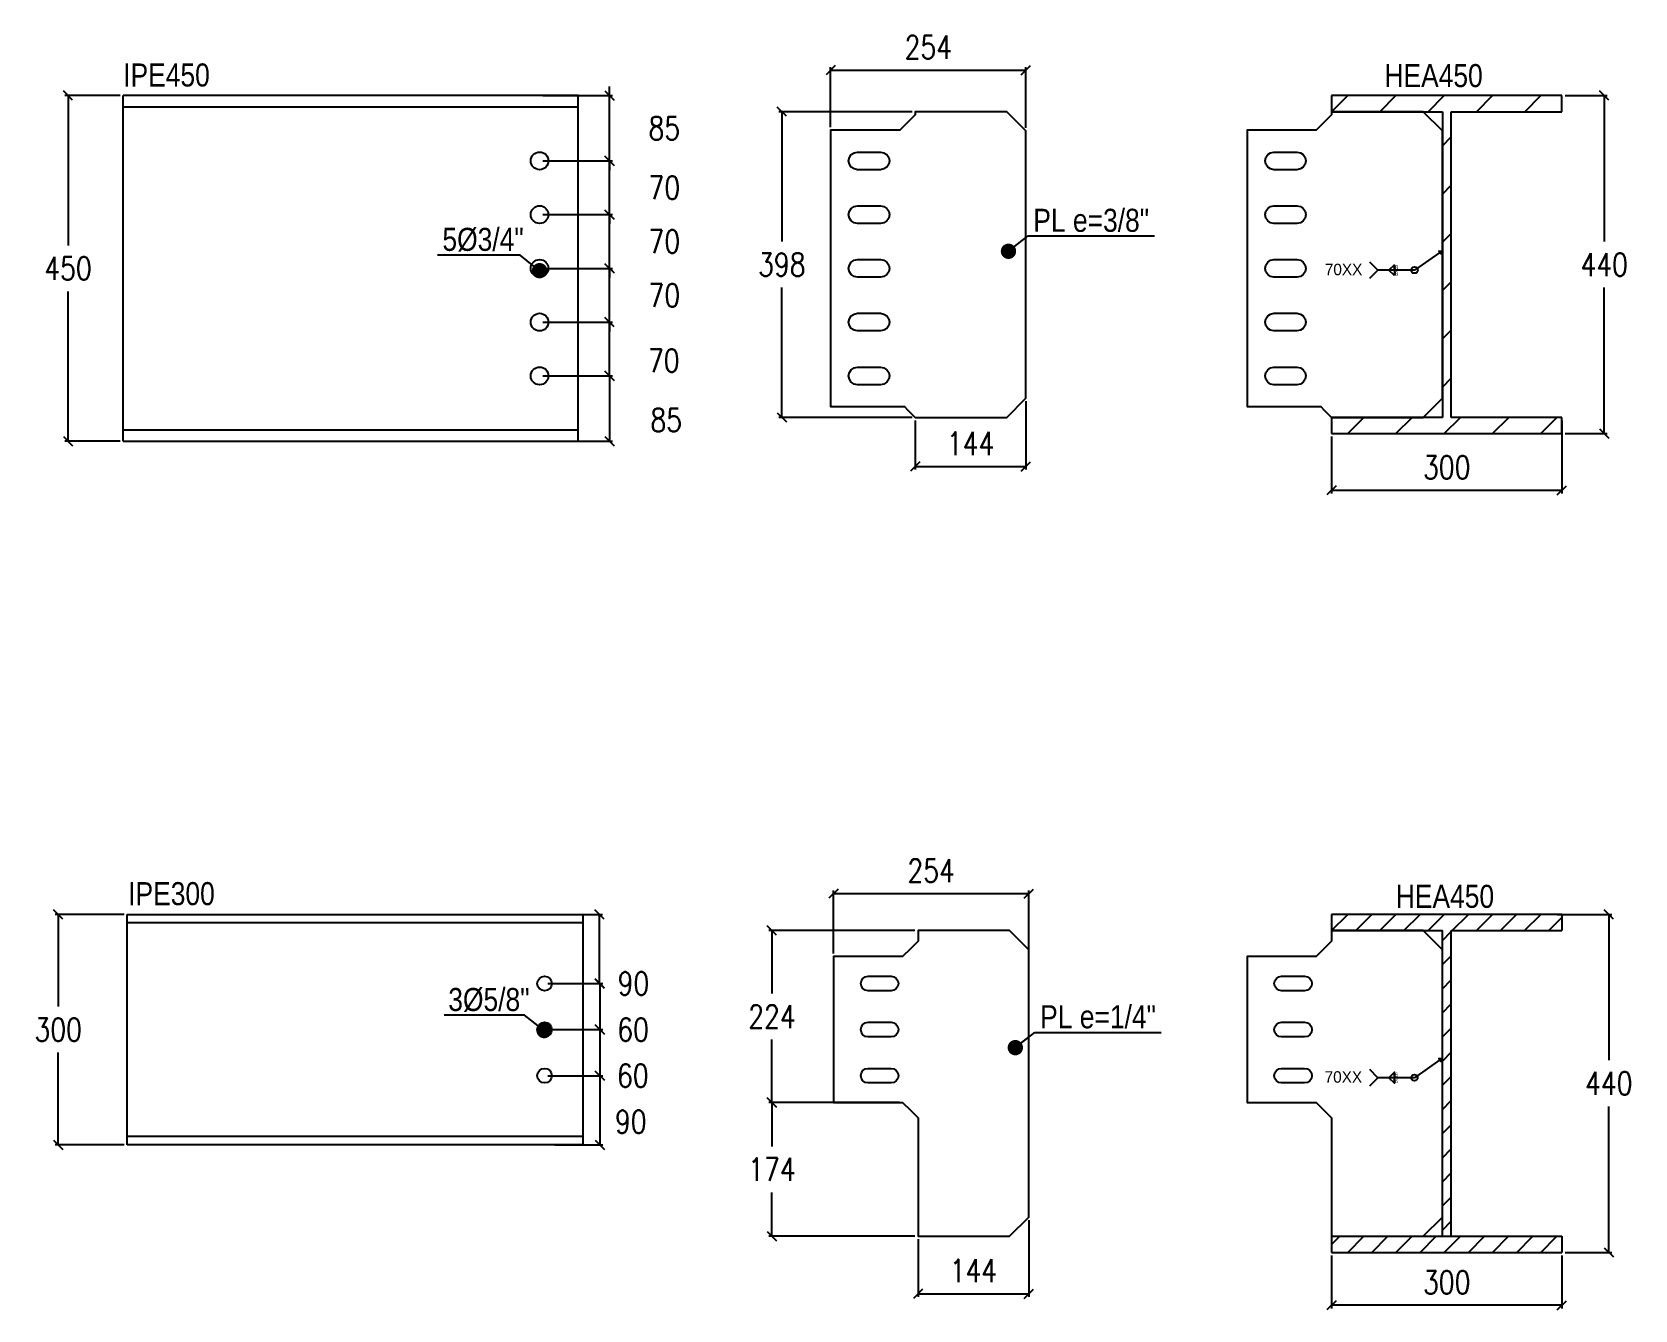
# Model space of a CAD drawing. Header units: millimetres. Extents: x -999 to 93225, y -17477 to 29086.
# Drawn here: x 3814 to 5901, y -9633 to -7969 of the extents above; entities that cross this region are included whole.
import ezdxf
from ezdxf.enums import TextEntityAlignment as Align

# ---------------------------------------------------------------- set-up
doc = ezdxf.new("R2010")
doc.units = ezdxf.units.MM
doc.header["$LTSCALE"] = 0.4
doc.layers.get('0').update_dxf_attribs({"color": 255})
for name, color, linetype in [('COTAS', 8, 'Continuous'), ('P-PLATINA', 6, 'Continuous'), ('perforaciones', 1, 'Continuous'), ('TITULO', 3, 'Continuous'), ('VIGAS', 5, 'Continuous')]:
    doc.layers.add(name, color=color, linetype=linetype)
doc.styles.add('Arial Narrow', font='', dxfattribs={"height": 0.2})
doc.styles.add('CNI_COTAS', font='romans.shx', dxfattribs={"width": 0.8})
doc.styles.add('ROMANS', font='DINGRAFO.SHX')
doc.styles.get('Arial Narrow').set_extended_font_data('Arial Narrow')
doc.dimstyles.new('1.1', dxfattribs={"dimscale": 0, "dimtxt": 15, "dimasz": 20, "dimexe": 2, "dimexo": 2, "dimgap": 7, "dimtad": 1, "dimdec": 0, "dimzin": 4, "dimdsep": 46, "dimtxsty": 'CNI_COTAS', "dimblk": 'DOTSMALL', "dimcen": 0, "dimclrd": 256, "dimclrt": 3, "dimadec": 0, "dimazin": 0, "dimtfac": 1, "dimtdec": 0, "dimtmove": 2, "dimatfit": 0, "dimldrblk": 'DOT', "dimfxl": 0.05, "dimtolj": 1, "dimtzin": 0, "dimarcsym": 1})
doc.dimstyles.new('1.4', dxfattribs={"dimscale": 0, "dimtxt": 30, "dimasz": 12, "dimexe": 4, "dimexo": 4, "dimgap": 15, "dimtad": 1, "dimdec": 0, "dimzin": 4, "dimdsep": 46, "dimtxsty": 'CNI_COTAS', "dimblk": 'OBLIQUE', "dimcen": -0.09, "dimclrd": 256, "dimclrt": 3, "dimadec": 0, "dimazin": 0, "dimtfac": 1, "dimtdec": 0, "dimtmove": 2, "dimatfit": 0, "dimldrblk": 'DOT', "dimfxl": 0.05, "dimtolj": 1, "dimtzin": 0, "dimarcsym": 0})

# ---------------------------------------------------------------- blocks, each defined once
blk = doc.blocks.new('_Oblique')
at = {"color": 0, "linetype": 'ByBlock', "lineweight": -2}
blk.add_line((-0.5, -0.5), (0.5, 0.5), dxfattribs=at)
blk = doc.blocks.new('*D690')
at = {"layer": 'COTAS', "color": 0, "lineweight": -2, "transparency": 16777216}
for p, q in [((5506.4, -9561.7), (5506.4, -9630.7)), ((5806.4, -9561.7), (5806.4, -9630.7))]:
    blk.add_line(p, q, dxfattribs=at)
at = {"layer": 'COTAS', "lineweight": -2, "transparency": 16777216}
blk.add_line((5806.4, -9626.7), (5506.4, -9626.7), dxfattribs=at)
at = {"layer": 'Defpoints', "color": 0, "transparency": 16777216}
for p in [(5506.4, -9557.7), (5806.4, -9557.7), (5506.4, -9626.7)]:
    blk.add_point(p, dxfattribs=at)
at = {"layer": 'COTAS', "lineweight": -2, "transparency": 16777216, "xscale": 12, "yscale": 12, "zscale": 12, "rotation": 180}
blk.add_blockref('_Oblique', (5506.4, -9626.7), dxfattribs=at)
at = {"layer": 'COTAS', "lineweight": -2, "transparency": 16777216, "xscale": 12, "yscale": 12, "zscale": 12}
blk.add_blockref('_Oblique', (5806.4, -9626.7), dxfattribs=at)
at = {"layer": 'COTAS', "color": 3, "transparency": 16777216, "insert": (5656.4, -9596.7), "char_height": 30, "attachment_point": 5, "style": 'CNI_COTAS'}
blk.add_mtext('\\A1;300', dxfattribs=at)
blk = doc.blocks.new('_Dot')
at = {"color": 0, "linetype": 'ByBlock', "lineweight": -2}
blk.add_line((-0.5, 0), (-1, 0), dxfattribs=at)
at = {"color": 0, "linetype": 'ByBlock', "const_width": 0.5}
blk.add_lwpolyline([(-0.25, 0, 1), (0.25, 0, 1)], format="xyb", close=True, dxfattribs=at)
blk = doc.blocks.new('*D693')
at = {"layer": 'COTAS', "color": 0, "lineweight": -2, "transparency": 16777216}
for p, q in [((3934.5, -9117.7), (3844.5, -9117.7)), ((3934.5, -9417.7), (3844.5, -9417.7))]:
    blk.add_line(p, q, dxfattribs=at)
at = {"layer": 'COTAS', "lineweight": -2, "transparency": 16777216}
for p, q in [((3848.5, -9117.7), (3848.5, -9237.7)), ((3848.5, -9417.7), (3848.5, -9297.7))]:
    blk.add_line(p, q, dxfattribs=at)
at = {"layer": 'Defpoints', "color": 0, "transparency": 16777216}
for p in [(3848.5, -9117.7), (3938.5, -9117.7), (3938.5, -9417.7)]:
    blk.add_point(p, dxfattribs=at)
at = {"layer": 'COTAS', "lineweight": -2, "transparency": 16777216, "xscale": 12, "yscale": 12, "zscale": 12}
for p, rotation in [((3848.5, -9117.7), 90), ((3848.5, -9417.7), 270)]:
    blk.add_blockref('_Oblique', p, dxfattribs=dict(at, rotation=rotation))
at = {"layer": 'COTAS', "color": 3, "transparency": 16777216, "insert": (3848.5, -9267.7), "char_height": 30, "attachment_point": 5, "rotation": 0.01, "style": 'CNI_COTAS'}
blk.add_mtext('\\A1;300', dxfattribs=at)
blk = doc.blocks.new('*D691')
at = {"layer": 'COTAS', "color": 0, "lineweight": -2, "transparency": 16777216}
for p, q in [((5800.4, -9117.7), (5871.4, -9117.7)), ((5810.4, -9557.7), (5871.4, -9557.7))]:
    blk.add_line(p, q, dxfattribs=at)
at = {"layer": 'COTAS', "lineweight": -2, "transparency": 16777216}
for p, q in [((5867.4, -9117.7), (5867.4, -9307.7)), ((5867.4, -9557.7), (5867.4, -9367.7))]:
    blk.add_line(p, q, dxfattribs=at)
at = {"layer": 'Defpoints', "color": 0, "transparency": 16777216}
for p in [(5796.4, -9117.7), (5867.4, -9117.7), (5806.4, -9557.7)]:
    blk.add_point(p, dxfattribs=at)
at = {"layer": 'COTAS', "lineweight": -2, "transparency": 16777216, "xscale": 12, "yscale": 12, "zscale": 12}
for p, rotation in [((5867.4, -9117.7), 90), ((5867.4, -9557.7), 270)]:
    blk.add_blockref('_Oblique', p, dxfattribs=dict(at, rotation=rotation))
at = {"layer": 'COTAS', "color": 3, "transparency": 16777216, "insert": (5867.4, -9337.7), "char_height": 30, "attachment_point": 5, "rotation": 0.01, "style": 'CNI_COTAS'}
blk.add_mtext('\\A1;440', dxfattribs=at)
blk = doc.blocks.new('_DotSmall')
at = {"color": 0, "linetype": 'ByBlock', "const_width": 0.5}
blk.add_lwpolyline([(-0.0625, 0, 1), (0.0625, 0, 1)], format="xyb", close=True, dxfattribs=at)
blk = doc.blocks.new('*D694')
at = {"layer": 'COTAS', "color": 0, "lineweight": -2, "transparency": 16777216}
for p, q in [((4964, -9138.7), (4773.8, -9138.7)), ((4944, -9362.7), (4773.8, -9362.7))]:
    blk.add_line(p, q, dxfattribs=at)
at = {"layer": 'COTAS', "lineweight": -2, "transparency": 16777216}
for p, q in [((4777.8, -9138.7), (4777.8, -9220.7)), ((4777.8, -9362.7), (4777.8, -9280.7))]:
    blk.add_line(p, q, dxfattribs=at)
at = {"layer": 'Defpoints', "color": 0, "transparency": 16777216}
for p in [(4968, -9138.7), (4777.8, -9362.7), (4948, -9362.7)]:
    blk.add_point(p, dxfattribs=at)
at = {"layer": 'COTAS', "lineweight": -2, "transparency": 16777216, "xscale": 12, "yscale": 12, "zscale": 12}
for p, rotation in [((4777.8, -9138.7), 90), ((4777.8, -9362.7), 270)]:
    blk.add_blockref('_Oblique', p, dxfattribs=dict(at, rotation=rotation))
at = {"layer": 'COTAS', "color": 3, "transparency": 16777216, "insert": (4777.8, -9250.7), "char_height": 30, "attachment_point": 5, "rotation": 0.01, "style": 'CNI_COTAS'}
blk.add_mtext('\\A1;224', dxfattribs=at)
blk = doc.blocks.new('*D692')
at = {"layer": 'COTAS', "color": 0, "lineweight": -2, "transparency": 16777216}
for p, q in [((4944, -9362.7), (4773.8, -9362.7)), ((4964, -9536.7), (4773.8, -9536.7))]:
    blk.add_line(p, q, dxfattribs=at)
at = {"layer": 'COTAS', "lineweight": -2, "transparency": 16777216}
for p, q in [((4777.8, -9362.7), (4777.8, -9419.7)), ((4777.8, -9536.7), (4777.8, -9479.7))]:
    blk.add_line(p, q, dxfattribs=at)
at = {"layer": 'Defpoints', "color": 0, "transparency": 16777216}
for p in [(4948, -9362.7), (4777.8, -9536.7), (4968, -9536.7)]:
    blk.add_point(p, dxfattribs=at)
at = {"layer": 'COTAS', "lineweight": -2, "transparency": 16777216, "xscale": 12, "yscale": 12, "zscale": 12}
for p, rotation in [((4777.8, -9362.7), 90), ((4777.8, -9536.7), 270)]:
    blk.add_blockref('_Oblique', p, dxfattribs=dict(at, rotation=rotation))
at = {"layer": 'COTAS', "color": 3, "transparency": 16777216, "insert": (4777.8, -9449.7), "char_height": 30, "attachment_point": 5, "rotation": 0.01, "style": 'CNI_COTAS'}
blk.add_mtext('\\A1;174', dxfattribs=at)
blk = doc.blocks.new('*D695')
at = {"layer": 'COTAS', "color": 0, "lineweight": -2, "transparency": 16777216}
for p, q in [((5112.3, -9515.7), (5112.3, -9615.7)), ((4968, -9540.7), (4968, -9615.7))]:
    blk.add_line(p, q, dxfattribs=at)
at = {"layer": 'COTAS', "lineweight": -2, "transparency": 16777216}
blk.add_line((4968, -9611.7), (5112.3, -9611.7), dxfattribs=at)
at = {"layer": 'Defpoints', "color": 0, "transparency": 16777216}
for p in [(5112.3, -9511.7), (4968, -9536.7), (5112.3, -9611.7)]:
    blk.add_point(p, dxfattribs=at)
at = {"layer": 'COTAS', "lineweight": -2, "transparency": 16777216, "xscale": 12, "yscale": 12, "zscale": 12, "rotation": 180}
blk.add_blockref('_Oblique', (4968, -9611.7), dxfattribs=at)
at = {"layer": 'COTAS', "lineweight": -2, "transparency": 16777216, "xscale": 12, "yscale": 12, "zscale": 12}
blk.add_blockref('_Oblique', (5112.3, -9611.7), dxfattribs=at)
at = {"layer": 'COTAS', "color": 3, "transparency": 16777216, "insert": (5040.1, -9581.7), "char_height": 30, "attachment_point": 5, "style": 'CNI_COTAS'}
blk.add_mtext('\\A1;144', dxfattribs=at)
blk = doc.blocks.new('*D696')
at = {"layer": 'COTAS', "color": 0, "lineweight": -2, "transparency": 16777216}
for p, q in [((4858, -9168.7), (4858, -9086.7)), ((5112.3, -9168.7), (5112.3, -9086.7))]:
    blk.add_line(p, q, dxfattribs=at)
at = {"layer": 'COTAS', "lineweight": -2, "transparency": 16777216}
blk.add_line((4858, -9090.7), (5112.3, -9090.7), dxfattribs=at)
at = {"layer": 'Defpoints', "color": 0, "transparency": 16777216}
for p in [(5112.3, -9090.7), (4858, -9172.7), (5112.3, -9172.7)]:
    blk.add_point(p, dxfattribs=at)
at = {"layer": 'COTAS', "lineweight": -2, "transparency": 16777216, "xscale": 12, "yscale": 12, "zscale": 12, "rotation": 180}
blk.add_blockref('_Oblique', (4858, -9090.7), dxfattribs=at)
at = {"layer": 'COTAS', "lineweight": -2, "transparency": 16777216, "xscale": 12, "yscale": 12, "zscale": 12}
blk.add_blockref('_Oblique', (5112.3, -9090.7), dxfattribs=at)
at = {"layer": 'COTAS', "color": 3, "transparency": 16777216, "insert": (4985.1, -9060.7), "char_height": 30, "attachment_point": 5, "style": 'CNI_COTAS'}
blk.add_mtext('\\A1;254', dxfattribs=at)
blk = doc.blocks.new('*D701')
at = {"layer": 'COTAS', "color": 0, "lineweight": -2, "transparency": 16777216}
for p, q in [((3929.1, -8051.6), (3857.3, -8051.6)), ((3929.1, -8501.6), (3857.3, -8501.6))]:
    blk.add_line(p, q, dxfattribs=at)
at = {"layer": 'COTAS', "lineweight": -2, "transparency": 16777216}
for p, q in [((3861.3, -8051.6), (3861.3, -8246.6)), ((3861.3, -8501.6), (3861.3, -8306.6))]:
    blk.add_line(p, q, dxfattribs=at)
at = {"layer": 'Defpoints', "color": 0, "transparency": 16777216}
for p in [(3861.3, -8051.6), (3933.1, -8051.6), (3933.1, -8501.6)]:
    blk.add_point(p, dxfattribs=at)
at = {"layer": 'COTAS', "lineweight": -2, "transparency": 16777216, "xscale": 12, "yscale": 12, "zscale": 12}
for p, rotation in [((3861.3, -8051.6), 90), ((3861.3, -8501.6), 270)]:
    blk.add_blockref('_Oblique', p, dxfattribs=dict(at, rotation=rotation))
at = {"layer": 'COTAS', "color": 3, "transparency": 16777216, "insert": (3861.3, -8276.6), "char_height": 30, "attachment_point": 5, "rotation": 0.01, "style": 'CNI_COTAS'}
blk.add_mtext('\\A1;450', dxfattribs=at)
blk = doc.blocks.new('*D702')
at = {"layer": 'COTAS', "color": 0, "lineweight": -2, "transparency": 16777216}
for p, q in [((5806.4, -8474.6), (5806.4, -8569.6)), ((5506.4, -8495.6), (5506.4, -8569.6))]:
    blk.add_line(p, q, dxfattribs=at)
at = {"layer": 'COTAS', "lineweight": -2, "transparency": 16777216}
blk.add_line((5806.4, -8565.6), (5506.4, -8565.6), dxfattribs=at)
at = {"layer": 'Defpoints', "color": 0, "transparency": 16777216}
for p in [(5806.4, -8470.6), (5506.4, -8491.6), (5506.4, -8565.6)]:
    blk.add_point(p, dxfattribs=at)
at = {"layer": 'COTAS', "lineweight": -2, "transparency": 16777216, "xscale": 12, "yscale": 12, "zscale": 12, "rotation": 180}
blk.add_blockref('_Oblique', (5506.4, -8565.6), dxfattribs=at)
at = {"layer": 'COTAS', "lineweight": -2, "transparency": 16777216, "xscale": 12, "yscale": 12, "zscale": 12}
blk.add_blockref('_Oblique', (5806.4, -8565.6), dxfattribs=at)
at = {"layer": 'COTAS', "color": 3, "transparency": 16777216, "insert": (5656.4, -8535.6), "char_height": 30, "attachment_point": 5, "style": 'CNI_COTAS'}
blk.add_mtext('\\A1;300', dxfattribs=at)
blk = doc.blocks.new('*D703')
at = {"layer": 'COTAS', "color": 0, "lineweight": -2, "transparency": 16777216}
for p, q in [((5810.4, -8051.6), (5865.5, -8051.6)), ((5810.4, -8491.6), (5865.5, -8491.6))]:
    blk.add_line(p, q, dxfattribs=at)
at = {"layer": 'COTAS', "lineweight": -2, "transparency": 16777216}
for p, q in [((5861.5, -8051.6), (5861.5, -8241.6)), ((5861.5, -8491.6), (5861.5, -8301.6))]:
    blk.add_line(p, q, dxfattribs=at)
at = {"layer": 'Defpoints', "color": 0, "transparency": 16777216}
for p in [(5806.4, -8051.6), (5806.4, -8491.6), (5861.5, -8491.6)]:
    blk.add_point(p, dxfattribs=at)
at = {"layer": 'COTAS', "lineweight": -2, "transparency": 16777216, "xscale": 12, "yscale": 12, "zscale": 12}
for p, rotation in [((5861.5, -8051.6), 90), ((5861.5, -8491.6), 270)]:
    blk.add_blockref('_Oblique', p, dxfattribs=dict(at, rotation=rotation))
at = {"layer": 'COTAS', "color": 3, "transparency": 16777216, "insert": (5861.5, -8271.6), "char_height": 30, "attachment_point": 5, "rotation": 0.01, "style": 'CNI_COTAS'}
blk.add_mtext('\\A1;440', dxfattribs=at)
blk = doc.blocks.new('*D704')
at = {"layer": 'COTAS', "color": 0, "lineweight": -2, "transparency": 16777216}
for p, q in [((4960.2, -8072.6), (4786.7, -8072.6)), ((4960.2, -8470.6), (4786.7, -8470.6))]:
    blk.add_line(p, q, dxfattribs=at)
at = {"layer": 'COTAS', "lineweight": -2, "transparency": 16777216}
for p, q in [((4790.7, -8072.6), (4790.7, -8241.6)), ((4790.7, -8470.6), (4790.7, -8301.6))]:
    blk.add_line(p, q, dxfattribs=at)
at = {"layer": 'Defpoints', "color": 0, "transparency": 16777216}
for p in [(4964.2, -8072.6), (4790.7, -8470.6), (4964.2, -8470.6)]:
    blk.add_point(p, dxfattribs=at)
at = {"layer": 'COTAS', "lineweight": -2, "transparency": 16777216, "xscale": 12, "yscale": 12, "zscale": 12}
for p, rotation in [((4790.7, -8072.6), 90), ((4790.7, -8470.6), 270)]:
    blk.add_blockref('_Oblique', p, dxfattribs=dict(at, rotation=rotation))
at = {"layer": 'COTAS', "color": 3, "transparency": 16777216, "insert": (4790.7, -8271.6), "char_height": 30, "attachment_point": 5, "rotation": 0.01, "style": 'CNI_COTAS'}
blk.add_mtext('\\A1;398', dxfattribs=at)
blk = doc.blocks.new('*D705')
at = {"layer": 'COTAS', "color": 0, "lineweight": -2, "transparency": 16777216}
for p, q in [((5108.5, -8449.6), (5108.5, -8538.6)), ((4964.2, -8474.6), (4964.2, -8538.6))]:
    blk.add_line(p, q, dxfattribs=at)
at = {"layer": 'COTAS', "lineweight": -2, "transparency": 16777216}
blk.add_line((4964.2, -8534.6), (5108.5, -8534.6), dxfattribs=at)
at = {"layer": 'Defpoints', "color": 0, "transparency": 16777216}
for p in [(5108.5, -8445.6), (4964.2, -8470.6), (5108.5, -8534.6)]:
    blk.add_point(p, dxfattribs=at)
at = {"layer": 'COTAS', "lineweight": -2, "transparency": 16777216, "xscale": 12, "yscale": 12, "zscale": 12, "rotation": 180}
blk.add_blockref('_Oblique', (4964.2, -8534.6), dxfattribs=at)
at = {"layer": 'COTAS', "lineweight": -2, "transparency": 16777216, "xscale": 12, "yscale": 12, "zscale": 12}
blk.add_blockref('_Oblique', (5108.5, -8534.6), dxfattribs=at)
at = {"layer": 'COTAS', "color": 3, "transparency": 16777216, "insert": (5036.4, -8504.6), "char_height": 30, "attachment_point": 5, "style": 'CNI_COTAS'}
blk.add_mtext('\\A1;144', dxfattribs=at)
blk = doc.blocks.new('*D706')
at = {"layer": 'COTAS', "color": 0, "lineweight": -2, "transparency": 16777216}
for p, q in [((4854.2, -8092.6), (4854.2, -8014.6)), ((5108.5, -8093.6), (5108.5, -8014.6))]:
    blk.add_line(p, q, dxfattribs=at)
at = {"layer": 'COTAS', "lineweight": -2, "transparency": 16777216}
blk.add_line((4854.2, -8018.6), (5108.5, -8018.6), dxfattribs=at)
at = {"layer": 'Defpoints', "color": 0, "transparency": 16777216}
for p in [(5108.5, -8018.6), (4854.2, -8096.6), (5108.5, -8097.6)]:
    blk.add_point(p, dxfattribs=at)
at = {"layer": 'COTAS', "lineweight": -2, "transparency": 16777216, "xscale": 12, "yscale": 12, "zscale": 12, "rotation": 180}
blk.add_blockref('_Oblique', (4854.2, -8018.6), dxfattribs=at)
at = {"layer": 'COTAS', "lineweight": -2, "transparency": 16777216, "xscale": 12, "yscale": 12, "zscale": 12}
blk.add_blockref('_Oblique', (5108.5, -8018.6), dxfattribs=at)
at = {"layer": 'COTAS', "color": 3, "transparency": 16777216, "insert": (4981.4, -7988.6), "char_height": 30, "attachment_point": 5, "style": 'CNI_COTAS'}
blk.add_mtext('\\A1;254', dxfattribs=at)
blk = doc.blocks.new('SOLDADURA FILETE ALREDEDOR 1 DE 8')
h = blk.add_hatch(color=256)
h.dxf.hatch_style = 1
h.paths.add_polyline_path([(8202.3, -7175.2), (8199.7, -7171.4), (8204.2, -7171)])
for p, q in [((8201, -7173.3), (8168, -7196.3)), ((8168, -7196.3), (8120.2, -7196.3)), ((8141.8, -7189.2), (8134.7, -7196.3)), ((8141.8, -7203.4), (8134.7, -7196.3)), ((8141.8, -7196.3), (8141.8, -7189.2)), ((8141.8, -7196.3), (8141.8, -7203.4))]:
    blk.add_line(p, q)
blk.add_lwpolyline([(8204.2, -7171), (8202.3, -7175.2), (8199.7, -7171.4)], close=True)
blk.add_lwpolyline([(8109.7, -7206.8), (8120.2, -7196.3), (8109.7, -7185.8)])
blk.add_circle((8168, -7196.3), 4.13)
at = {"layer": 'TITULO', "style": 'ROMANS'}
for s, height, p in [('70XX', 14.92, (8051.2, -7202.9)), ('8', 5.33, (8142.6, -7195.1)), ('8', 5.33, (8142.6, -7203.4))]:
    blk.add_text(s, height=height, dxfattribs=at).set_placement(p)
blk = doc.blocks.new('SOLDADURA FILETE ALREDEDOR')
h = blk.add_hatch(color=256)
h.dxf.hatch_style = 1
h.paths.add_polyline_path([(5063.7, 3679), (5060.1, 3684.2), (5066.4, 3684.8)])
for p, q in [((5061.9, 3681.6), (5015.5, 3649.2)), ((5015.5, 3649.2), (4948.3, 3649.2))]:
    blk.add_line(p, q)
for points in [[(5066.4, 3684.8), (5063.7, 3679), (5060.1, 3684.2)], [(4978.7, 3649.2), (4978.7, 3659.2), (4968.7, 3649.2), (4978.7, 3639.2)]]:
    blk.add_lwpolyline(points, close=True)
blk.add_lwpolyline([(4933.5, 3634.4), (4948.3, 3649.2), (4933.5, 3664)])
blk.add_circle((5015.5, 3649.2), 5.81)
at = {"layer": 'TITULO', "style": 'ROMANS'}
for s, height, p in [('70XX', 21, (4851, 3640)), ('6', 7.5, (4979.7, 3650.9)), ('6', 7.5, (4979.7, 3639.3))]:
    blk.add_text(s, height=height, dxfattribs=at).set_placement(p)
blk = doc.blocks.new('*D803')
at = {"layer": 'COTAS', "color": 0, "lineweight": -2, "transparency": 16777216}
for p, q in [((4485.8, -9207.7), (4557.8, -9207.7)), ((4485.8, -9267.7), (4557.8, -9267.7))]:
    blk.add_line(p, q, dxfattribs=at)
at = {"layer": 'COTAS', "lineweight": -2, "transparency": 16777216}
blk.add_line((4553.8, -9207.7), (4553.8, -9267.7), dxfattribs=at)
at = {"layer": 'Defpoints', "color": 0, "transparency": 16777216}
for p in [(4481.8, -9207.7), (4481.8, -9267.7), (4553.8, -9267.7)]:
    blk.add_point(p, dxfattribs=at)
at = {"layer": 'COTAS', "lineweight": -2, "transparency": 16777216, "xscale": 12, "yscale": 12, "zscale": 12}
for p, rotation in [((4553.8, -9207.7), 90), ((4553.8, -9267.7), 270)]:
    blk.add_blockref('_Oblique', p, dxfattribs=dict(at, rotation=rotation))
at = {"layer": 'COTAS', "color": 3, "transparency": 16777216, "insert": (4597.1, -9267.7), "char_height": 30, "attachment_point": 5, "rotation": 0.01, "style": 'CNI_COTAS'}
blk.add_mtext('\\A1;60', dxfattribs=at)
blk = doc.blocks.new('*D804')
at = {"layer": 'COTAS', "color": 0, "lineweight": -2, "transparency": 16777216}
for p, q in [((4485.8, -9267.7), (4557.8, -9267.7)), ((4485.8, -9327.7), (4557.8, -9327.7))]:
    blk.add_line(p, q, dxfattribs=at)
at = {"layer": 'COTAS', "lineweight": -2, "transparency": 16777216}
blk.add_line((4553.8, -9267.7), (4553.8, -9327.7), dxfattribs=at)
at = {"layer": 'Defpoints', "color": 0, "transparency": 16777216}
for p in [(4481.8, -9267.7), (4481.8, -9327.7), (4553.8, -9327.7)]:
    blk.add_point(p, dxfattribs=at)
at = {"layer": 'COTAS', "lineweight": -2, "transparency": 16777216, "xscale": 12, "yscale": 12, "zscale": 12}
for p, rotation in [((4553.8, -9267.7), 90), ((4553.8, -9327.7), 270)]:
    blk.add_blockref('_Oblique', p, dxfattribs=dict(at, rotation=rotation))
at = {"layer": 'COTAS', "color": 3, "transparency": 16777216, "insert": (4596.7, -9327.7), "char_height": 30, "attachment_point": 5, "rotation": 0.01, "style": 'CNI_COTAS'}
blk.add_mtext('\\A1;60', dxfattribs=at)
blk = doc.blocks.new('*D805')
at = {"layer": 'COTAS', "color": 0, "lineweight": -2, "transparency": 16777216}
for p, q in [((4485.8, -9327.7), (4557.7, -9327.7)), ((4495.3, -9417.7), (4557.7, -9417.7))]:
    blk.add_line(p, q, dxfattribs=at)
at = {"layer": 'COTAS', "lineweight": -2, "transparency": 16777216}
blk.add_line((4553.7, -9327.7), (4553.7, -9417.7), dxfattribs=at)
at = {"layer": 'Defpoints', "color": 0, "transparency": 16777216}
for p in [(4481.8, -9327.7), (4491.3, -9417.7), (4553.7, -9417.7)]:
    blk.add_point(p, dxfattribs=at)
at = {"layer": 'COTAS', "lineweight": -2, "transparency": 16777216, "xscale": 12, "yscale": 12, "zscale": 12}
for p, rotation in [((4553.7, -9327.7), 90), ((4553.7, -9417.7), 270)]:
    blk.add_blockref('_Oblique', p, dxfattribs=dict(at, rotation=rotation))
at = {"layer": 'COTAS', "color": 3, "transparency": 16777216, "insert": (4594, -9387.7), "char_height": 30, "attachment_point": 5, "rotation": 0.01, "style": 'CNI_COTAS'}
blk.add_mtext('\\A1;90', dxfattribs=at)
blk = doc.blocks.new('*D806')
at = {"layer": 'COTAS', "color": 0, "lineweight": -2, "transparency": 16777216}
for p, q in [((4495.3, -9117.7), (4557.3, -9117.7)), ((4485.8, -9207.7), (4557.3, -9207.7))]:
    blk.add_line(p, q, dxfattribs=at)
at = {"layer": 'COTAS', "lineweight": -2, "transparency": 16777216}
blk.add_line((4553.3, -9207.7), (4553.3, -9117.7), dxfattribs=at)
at = {"layer": 'Defpoints', "color": 0, "transparency": 16777216}
for p in [(4491.3, -9117.7), (4553.3, -9117.7), (4481.8, -9207.7)]:
    blk.add_point(p, dxfattribs=at)
at = {"layer": 'COTAS', "lineweight": -2, "transparency": 16777216, "xscale": 12, "yscale": 12, "zscale": 12}
for p, rotation in [((4553.3, -9117.7), 90), ((4553.3, -9207.7), 270)]:
    blk.add_blockref('_Oblique', p, dxfattribs=dict(at, rotation=rotation))
at = {"layer": 'COTAS', "color": 3, "transparency": 16777216, "insert": (4597.5, -9207.7), "char_height": 30, "attachment_point": 5, "rotation": 0.01, "style": 'CNI_COTAS'}
blk.add_mtext('\\A1;90', dxfattribs=at)
blk = doc.blocks.new('*D807')
at = {"layer": 'COTAS', "lineweight": -2, "transparency": 16777216}
for p, q in [((4566.2, -8206.6), (4566.2, -8194.6)), ((4566.2, -8276.6), (4566.2, -8206.6)), ((4566.2, -8276.6), (4566.2, -8288.6))]:
    blk.add_line(p, q, dxfattribs=at)
at = {"layer": 'COTAS', "color": 0, "lineweight": -2, "transparency": 16777216}
for p, q in [((4479.3, -8206.6), (4570.2, -8206.6)), ((4479.3, -8276.6), (4570.2, -8276.6))]:
    blk.add_line(p, q, dxfattribs=at)
at = {"layer": 'Defpoints', "color": 0, "transparency": 16777216}
for p in [(4475.3, -8206.6), (4566.2, -8206.6), (4475.3, -8276.6)]:
    blk.add_point(p, dxfattribs=at)
at = {"layer": 'COTAS', "lineweight": -2, "transparency": 16777216, "xscale": 12, "yscale": 12, "zscale": 12}
for p, rotation in [((4566.2, -8206.6), 270), ((4566.2, -8276.6), 90)]:
    blk.add_blockref('_Oblique', p, dxfattribs=dict(at, rotation=rotation))
at = {"layer": 'COTAS', "color": 3, "transparency": 16777216, "insert": (4637.7, -8241.6), "char_height": 30, "attachment_point": 5, "rotation": 0.01, "style": 'CNI_COTAS'}
blk.add_mtext('\\A1;70', dxfattribs=at)
blk = doc.blocks.new('*D808')
at = {"layer": 'COTAS', "color": 0, "lineweight": -2, "transparency": 16777216}
for p, q in [((4479.3, -8276.6), (4570.2, -8276.6)), ((4479.3, -8346.6), (4570.2, -8346.6))]:
    blk.add_line(p, q, dxfattribs=at)
at = {"layer": 'COTAS', "lineweight": -2, "transparency": 16777216}
for p, q in [((4566.2, -8276.6), (4566.2, -8264.6)), ((4566.2, -8346.6), (4566.2, -8276.6)), ((4566.2, -8346.6), (4566.2, -8358.6))]:
    blk.add_line(p, q, dxfattribs=at)
at = {"layer": 'Defpoints', "color": 0, "transparency": 16777216}
for p in [(4475.3, -8276.6), (4566.2, -8276.6), (4475.3, -8346.6)]:
    blk.add_point(p, dxfattribs=at)
at = {"layer": 'COTAS', "lineweight": -2, "transparency": 16777216, "xscale": 12, "yscale": 12, "zscale": 12}
for p, rotation in [((4566.2, -8276.6), 270), ((4566.2, -8346.6), 90)]:
    blk.add_blockref('_Oblique', p, dxfattribs=dict(at, rotation=rotation))
at = {"layer": 'COTAS', "color": 3, "transparency": 16777216, "insert": (4637.7, -8311.6), "char_height": 30, "attachment_point": 5, "rotation": 0.01, "style": 'CNI_COTAS'}
blk.add_mtext('\\A1;70', dxfattribs=at)
blk = doc.blocks.new('*D809')
at = {"layer": 'COTAS', "color": 0, "lineweight": -2, "transparency": 16777216}
for p, q in [((4479.3, -8346.6), (4570.2, -8346.6)), ((4479.3, -8416.6), (4570.2, -8416.6))]:
    blk.add_line(p, q, dxfattribs=at)
at = {"layer": 'COTAS', "lineweight": -2, "transparency": 16777216}
blk.add_line((4566.2, -8416.6), (4566.2, -8346.6), dxfattribs=at)
at = {"layer": 'Defpoints', "color": 0, "transparency": 16777216}
for p in [(4475.3, -8346.6), (4566.2, -8346.6), (4475.3, -8416.6)]:
    blk.add_point(p, dxfattribs=at)
at = {"layer": 'COTAS', "lineweight": -2, "transparency": 16777216, "xscale": 12, "yscale": 12, "zscale": 12}
for p, rotation in [((4566.2, -8346.6), 90), ((4566.2, -8416.6), 270)]:
    blk.add_blockref('_Oblique', p, dxfattribs=dict(at, rotation=rotation))
at = {"layer": 'COTAS', "color": 3, "transparency": 16777216, "insert": (4637, -8396.6), "char_height": 30, "attachment_point": 5, "rotation": 0.01, "style": 'CNI_COTAS'}
blk.add_mtext('\\A1;70', dxfattribs=at)
blk = doc.blocks.new('*D810')
at = {"layer": 'COTAS', "color": 0, "lineweight": -2, "transparency": 16777216}
for p, q in [((4479.3, -8416.6), (4570.2, -8416.6)), ((4479.3, -8501.6), (4570.2, -8501.6))]:
    blk.add_line(p, q, dxfattribs=at)
at = {"layer": 'COTAS', "lineweight": -2, "transparency": 16777216}
blk.add_line((4566.2, -8416.6), (4566.2, -8501.6), dxfattribs=at)
at = {"layer": 'Defpoints', "color": 0, "transparency": 16777216}
for p in [(4475.3, -8416.6), (4475.3, -8501.6), (4566.2, -8501.6)]:
    blk.add_point(p, dxfattribs=at)
at = {"layer": 'COTAS', "lineweight": -2, "transparency": 16777216, "xscale": 12, "yscale": 12, "zscale": 12}
for p, rotation in [((4566.2, -8416.6), 90), ((4566.2, -8501.6), 270)]:
    blk.add_blockref('_Oblique', p, dxfattribs=dict(at, rotation=rotation))
at = {"layer": 'COTAS', "color": 3, "transparency": 16777216, "insert": (4640.2, -8474.1), "char_height": 30, "attachment_point": 5, "rotation": 0.01, "style": 'CNI_COTAS'}
blk.add_mtext('\\A1;85', dxfattribs=at)
blk = doc.blocks.new('*D811')
at = {"layer": 'COTAS', "color": 0, "lineweight": -2, "transparency": 16777216}
for p, q in [((4479.3, -8136.6), (4570.2, -8136.6)), ((4479.3, -8206.6), (4570.2, -8206.6))]:
    blk.add_line(p, q, dxfattribs=at)
at = {"layer": 'COTAS', "lineweight": -2, "transparency": 16777216}
for p, q in [((4566.2, -8136.6), (4566.2, -8124.6)), ((4566.2, -8206.6), (4566.2, -8136.6)), ((4566.2, -8206.6), (4566.2, -8218.6))]:
    blk.add_line(p, q, dxfattribs=at)
at = {"layer": 'Defpoints', "color": 0, "transparency": 16777216}
for p in [(4475.3, -8136.6), (4566.2, -8136.6), (4475.3, -8206.6)]:
    blk.add_point(p, dxfattribs=at)
at = {"layer": 'COTAS', "lineweight": -2, "transparency": 16777216, "xscale": 12, "yscale": 12, "zscale": 12}
for p, rotation in [((4566.2, -8136.6), 270), ((4566.2, -8206.6), 90)]:
    blk.add_blockref('_Oblique', p, dxfattribs=dict(at, rotation=rotation))
at = {"layer": 'COTAS', "color": 3, "transparency": 16777216, "insert": (4637.7, -8171.6), "char_height": 30, "attachment_point": 5, "rotation": 0.01, "style": 'CNI_COTAS'}
blk.add_mtext('\\A1;70', dxfattribs=at)
blk = doc.blocks.new('*D812')
at = {"layer": 'COTAS', "color": 0, "lineweight": -2, "transparency": 16777216}
for p, q in [((4479.3, -8051.6), (4570.2, -8051.6)), ((4479.3, -8136.6), (4570.2, -8136.6))]:
    blk.add_line(p, q, dxfattribs=at)
at = {"layer": 'COTAS', "lineweight": -2, "transparency": 16777216}
for p, q in [((4566.2, -8051.6), (4566.2, -8039.6)), ((4566.2, -8136.6), (4566.2, -8051.6)), ((4566.2, -8136.6), (4566.2, -8148.6))]:
    blk.add_line(p, q, dxfattribs=at)
at = {"layer": 'Defpoints', "color": 0, "transparency": 16777216}
for p in [(4475.3, -8051.6), (4566.2, -8051.6), (4475.3, -8136.6)]:
    blk.add_point(p, dxfattribs=at)
at = {"layer": 'COTAS', "lineweight": -2, "transparency": 16777216, "xscale": 12, "yscale": 12, "zscale": 12}
for p, rotation in [((4566.2, -8051.6), 270), ((4566.2, -8136.6), 90)]:
    blk.add_blockref('_Oblique', p, dxfattribs=dict(at, rotation=rotation))
at = {"layer": 'COTAS', "color": 3, "transparency": 16777216, "insert": (4637.7, -8094.1), "char_height": 30, "attachment_point": 5, "rotation": 0.01, "style": 'CNI_COTAS'}
blk.add_mtext('\\A1;85', dxfattribs=at)

msp = doc.modelspace()

# ---------------------------------------------------------------- hatches: boundary and pattern name
at = {"linetype": 'Continuous'}
h = msp.add_hatch(dxfattribs=at)
h.set_pattern_fill('', scale=14, style=0, pattern_type=0)
h.set_pattern_definition([(45, (5506.417, -8072.614), (-31.431, 31.431), [])])
h.paths.add_polyline_path([(5506.4, -8051.6), (5506.4, -8072.6), (5650.7, -8072.6), (5650.7, -8470.6), (5506.4, -8470.6), (5506.4, -8491.6), (5806.4, -8491.6), (5806.4, -8470.6), (5662.2, -8470.6), (5662.2, -8072.6), (5806.4, -8072.6), (5806.4, -8051.6)])
h = msp.add_hatch(dxfattribs=at)
h.set_pattern_fill('', scale=7, style=0, pattern_type=0)
h.set_pattern_definition([(45, (5506.417, -9138.703), (-15.71545, 15.71545), [])])
h.paths.add_polyline_path([(5506.4, -9117.7), (5506.4, -9138.7), (5650.7, -9138.7), (5650.7, -9536.7), (5506.4, -9536.7), (5506.4, -9557.7), (5806.4, -9557.7), (5806.4, -9536.7), (5662.2, -9536.7), (5662.2, -9138.7), (5806.4, -9138.7), (5806.4, -9117.7)])

# ---------------------------------------------------------------- linework, layer by layer
at = {"color": 2}
for p, q in [((4525.3, -8051.6), (3933.1, -8051.6)), ((3933.1, -8501.6), (3933.1, -8051.6)), ((4525.3, -8501.6), (4525.3, -8051.6)), ((5806.4, -8051.6), (5506.4, -8051.6)), ((5506.4, -8051.6), (5506.4, -8072.6)), ((5806.4, -8072.6), (5806.4, -8051.6)), ((3933.1, -8066.2), (4525.3, -8066.2)), ((5506.4, -8072.6), (5650.7, -8072.6)), ((5650.7, -8072.6), (5650.7, -8470.6)), ((5662.2, -8470.6), (5662.2, -8072.6)), ((5662.2, -8072.6), (5806.4, -8072.6)), ((5650.7, -8470.6), (5506.4, -8470.6)), ((5506.4, -8470.6), (5506.4, -8491.6)), ((5806.4, -8470.6), (5662.2, -8470.6)), ((5806.4, -8491.6), (5806.4, -8470.6)), ((3933.1, -8487), (4525.3, -8487)), ((5506.4, -8491.6), (5806.4, -8491.6)), ((3933.1, -8501.6), (4525.3, -8501.6)), ((3938.5, -9117.7), (4531.8, -9117.7)), ((3938.5, -9417.7), (3938.5, -9117.7)), ((4531.8, -9417.7), (4531.8, -9117.7)), ((3938.5, -9128.4), (4531.8, -9128.4)), ((4531.8, -9407), (3938.5, -9407)), ((4531.8, -9417.7), (3938.5, -9417.7)), ((5506.4, -9557.7), (5796.4, -9557.7))]:
    msp.add_line(p, q, dxfattribs=at)
at = {"layer": 'P-PLATINA', "linetype": 'Continuous'}
for p, q in [((5472, -8202.2), (5472.9, -8206.6)), ((5472.9, -8206.6), (5472, -8211))]:
    msp.add_line(p, q, dxfattribs=at)
for points in [[(5083.5, -8072.6), (4964.2, -8072.6), (4964.2, -8076.6), (4954.2, -8086.6), (4944.2, -8096.6), (4854.2, -8096.6), (4854.2, -8456.6), (4950.2, -8456.6), (4954.2, -8460.6), (4964.2, -8470.6), (5083.5, -8470.6), (5108.5, -8445.6), (5108.5, -8097.6)], [(5625.7, -8072.6), (5506.4, -8072.6), (5506.4, -8076.6), (5496.4, -8086.6), (5486.4, -8096.6), (5396.4, -8096.6), (5396.4, -8456.6), (5492.4, -8456.6), (5496.4, -8460.6), (5506.4, -8470.6), (5625.7, -8470.6), (5650.7, -8445.6), (5650.7, -8097.6)], [(5112.3, -9163.7), (5087.3, -9138.7), (4968, -9138.7), (4968, -9152.7), (4958, -9162.7), (4948, -9172.7), (4858, -9172.7), (4858, -9362.7), (4948, -9362.7), (4958, -9372.7), (4968, -9382.7), (4968, -9536.7), (5087.3, -9536.7), (5112.3, -9511.7)], [(5650.7, -9163.7), (5625.7, -9138.7), (5506.4, -9138.7), (5506.4, -9152.7), (5496.4, -9162.7), (5486.4, -9172.7), (5396.4, -9172.7), (5396.4, -9362.7), (5486.4, -9362.7), (5496.4, -9372.7), (5506.4, -9382.7), (5506.4, -9536.7), (5625.7, -9536.7), (5650.7, -9511.7)]]:
    msp.add_lwpolyline(points, close=True, dxfattribs=at)
for points in [[(4893.6, -8148.1), (4889.2, -8148.1), (4884.8, -8147.2), (4881.1, -8144.7), (4878.6, -8141), (4877.7, -8136.6), (4878.6, -8132.2), (4881.1, -8128.5), (4884.8, -8126), (4889.2, -8125.1), (4893.6, -8125.1)], [(4889.2, -8125.1), (4919.2, -8125.1), (4923.6, -8126), (4927.4, -8128.5), (4929.9, -8132.2), (4930.7, -8136.6), (4929.9, -8141), (4927.4, -8144.7), (4923.6, -8147.2), (4919.2, -8148.1), (4889.2, -8148.1)], [(5435.7, -8148.1), (5431.4, -8148.1), (5427, -8147.2), (5423.3, -8144.7), (5420.8, -8141), (5419.9, -8136.6), (5420.8, -8132.2), (5423.3, -8128.5), (5427, -8126), (5431.4, -8125.1), (5435.7, -8125.1)], [(5431.4, -8125.1), (5461.4, -8125.1), (5465.8, -8126), (5469.5, -8128.5), (5472, -8132.2), (5472.9, -8136.6), (5472, -8141), (5469.5, -8144.7), (5465.8, -8147.2), (5461.4, -8148.1), (5431.4, -8148.1)], [(4893.6, -8218.1), (4889.2, -8218.1), (4884.8, -8217.2), (4881.1, -8214.7), (4878.6, -8211), (4877.7, -8206.6), (4878.6, -8202.2), (4881.1, -8198.5), (4884.8, -8196), (4889.2, -8195.1), (4893.6, -8195.1)], [(4889.2, -8195.1), (4919.2, -8195.1), (4923.6, -8196), (4927.4, -8198.5), (4929.9, -8202.2), (4930.7, -8206.6), (4929.9, -8211), (4927.4, -8214.7), (4923.6, -8217.2), (4919.2, -8218.1), (4889.2, -8218.1)], [(5435.7, -8218.1), (5431.4, -8218.1), (5427, -8217.2), (5423.3, -8214.7), (5420.8, -8211), (5419.9, -8206.6), (5420.8, -8202.2), (5423.3, -8198.5), (5427, -8196), (5431.4, -8195.1), (5435.7, -8195.1)], [(5431.4, -8195.1), (5461.4, -8195.1), (5465.8, -8196), (5469.5, -8198.5), (5472, -8202.2)], [(5472, -8211), (5469.5, -8214.7), (5465.8, -8217.2), (5461.4, -8218.1), (5431.4, -8218.1)], [(4893.6, -8288.1), (4889.2, -8288.1), (4884.8, -8287.2), (4881.1, -8284.7), (4878.6, -8281), (4877.7, -8276.6), (4878.6, -8272.2), (4881.1, -8268.5), (4884.8, -8266), (4889.2, -8265.1), (4893.6, -8265.1)], [(4889.2, -8265.1), (4919.2, -8265.1), (4923.6, -8266), (4927.4, -8268.5), (4929.9, -8272.2), (4930.7, -8276.6), (4929.9, -8281), (4927.4, -8284.7), (4923.6, -8287.2), (4919.2, -8288.1), (4889.2, -8288.1)], [(5435.7, -8288.1), (5431.4, -8288.1), (5427, -8287.2), (5423.3, -8284.7), (5420.8, -8281), (5419.9, -8276.6), (5420.8, -8272.2), (5423.3, -8268.5), (5427, -8266), (5431.4, -8265.1), (5435.7, -8265.1)], [(5431.4, -8265.1), (5461.4, -8265.1), (5465.8, -8266), (5469.5, -8268.5), (5472, -8272.2), (5472.9, -8276.6), (5472, -8281), (5469.5, -8284.7), (5465.8, -8287.2), (5461.4, -8288.1), (5431.4, -8288.1)], [(4919.2, -8358.1), (4889.2, -8358.1), (4884.8, -8357.2), (4881.1, -8354.7), (4878.6, -8351), (4877.7, -8346.6), (4878.6, -8342.2), (4881.1, -8338.5), (4884.8, -8336), (4889.2, -8335.1), (4919.2, -8335.1)], [(4914.9, -8335.1), (4919.2, -8335.1), (4923.6, -8336), (4927.4, -8338.5), (4929.9, -8342.2), (4930.7, -8346.6), (4929.9, -8351), (4927.4, -8354.7), (4923.6, -8357.2), (4919.2, -8358.1), (4914.9, -8358.1)], [(5461.4, -8358.1), (5431.4, -8358.1), (5427, -8357.2), (5423.3, -8354.7), (5420.8, -8351), (5419.9, -8346.6), (5420.8, -8342.2), (5423.3, -8338.5), (5427, -8336), (5431.4, -8335.1), (5461.4, -8335.1)], [(5457.1, -8335.1), (5461.4, -8335.1), (5465.8, -8336), (5469.5, -8338.5), (5472, -8342.2), (5472.9, -8346.6), (5472, -8351), (5469.5, -8354.7), (5465.8, -8357.2), (5461.4, -8358.1), (5457.1, -8358.1)], [(4893.6, -8428.1), (4889.2, -8428.1), (4884.8, -8427.2), (4881.1, -8424.7), (4878.6, -8421), (4877.7, -8416.6), (4878.6, -8412.2), (4881.1, -8408.5), (4884.8, -8406), (4889.2, -8405.1), (4893.6, -8405.1)], [(4889.2, -8405.1), (4919.2, -8405.1), (4923.6, -8406), (4927.4, -8408.5), (4929.9, -8412.2), (4930.7, -8416.6), (4929.9, -8421), (4927.4, -8424.7), (4923.6, -8427.2), (4919.2, -8428.1), (4889.2, -8428.1)], [(5435.7, -8428.1), (5431.4, -8428.1), (5427, -8427.2), (5423.3, -8424.7), (5420.8, -8421), (5419.9, -8416.6), (5420.8, -8412.2), (5423.3, -8408.5), (5427, -8406), (5431.4, -8405.1), (5435.7, -8405.1)], [(5431.4, -8405.1), (5461.4, -8405.1), (5465.8, -8406), (5469.5, -8408.5), (5472, -8412.2), (5472.9, -8416.6), (5472, -8421), (5469.5, -8424.7), (5465.8, -8427.2), (5461.4, -8428.1), (5431.4, -8428.1)], [(4909.6, -9217.2), (4903, -9217.2), (4899.4, -9216.5), (4896.3, -9214.4), (4894.2, -9211.3), (4893.5, -9207.7), (4894.2, -9204.1), (4896.3, -9201), (4899.4, -9198.9), (4903, -9198.2), (4909.6, -9198.2)], [(4903, -9198.2), (4933, -9198.2), (4936.7, -9198.9), (4939.7, -9201), (4941.8, -9204.1), (4942.5, -9207.7), (4941.8, -9211.3), (4939.7, -9214.4), (4936.7, -9216.5), (4933, -9217.2), (4903, -9217.2)], [(5448, -9217.2), (5441.4, -9217.2), (5437.8, -9216.5), (5434.7, -9214.4), (5432.6, -9211.3), (5431.9, -9207.7), (5432.6, -9204.1), (5434.7, -9201), (5437.8, -9198.9), (5441.4, -9198.2), (5448, -9198.2)], [(5441.4, -9198.2), (5471.4, -9198.2), (5475.1, -9198.9), (5478.1, -9201), (5480.2, -9204.1), (5480.9, -9207.7), (5480.2, -9211.3), (5478.1, -9214.4), (5475.1, -9216.5), (5471.4, -9217.2), (5441.4, -9217.2)], [(4909.6, -9277.2), (4903, -9277.2), (4899.4, -9276.5), (4896.3, -9274.4), (4894.2, -9271.3), (4893.5, -9267.7), (4894.2, -9264.1), (4896.3, -9261), (4899.4, -9258.9), (4903, -9258.2), (4909.6, -9258.2)], [(4903, -9258.2), (4933, -9258.2), (4936.7, -9258.9), (4939.7, -9261), (4941.8, -9264.1), (4942.5, -9267.7), (4941.8, -9271.3), (4939.7, -9274.4), (4936.7, -9276.5), (4933, -9277.2), (4903, -9277.2)], [(5448, -9277.2), (5441.4, -9277.2), (5437.8, -9276.5), (5434.7, -9274.4), (5432.6, -9271.3), (5431.9, -9267.7), (5432.6, -9264.1), (5434.7, -9261), (5437.8, -9258.9), (5441.4, -9258.2), (5448, -9258.2)], [(5441.4, -9258.2), (5471.4, -9258.2), (5475.1, -9258.9), (5478.1, -9261), (5480.2, -9264.1), (5480.9, -9267.7), (5480.2, -9271.3), (5478.1, -9274.4), (5475.1, -9276.5), (5471.4, -9277.2), (5441.4, -9277.2)], [(4909.6, -9337.2), (4903, -9337.2), (4899.4, -9336.5), (4896.3, -9334.4), (4894.2, -9331.3), (4893.5, -9327.7), (4894.2, -9324.1), (4896.3, -9321), (4899.4, -9318.9), (4903, -9318.2), (4909.6, -9318.2)], [(4903, -9318.2), (4933, -9318.2), (4936.7, -9318.9), (4939.7, -9321), (4941.8, -9324.1), (4942.5, -9327.7), (4941.8, -9331.3), (4939.7, -9334.4), (4936.7, -9336.5), (4933, -9337.2), (4903, -9337.2)], [(5448, -9337.2), (5441.4, -9337.2), (5437.8, -9336.5), (5434.7, -9334.4), (5432.6, -9331.3), (5431.9, -9327.7), (5432.6, -9324.1), (5434.7, -9321), (5437.8, -9318.9), (5441.4, -9318.2), (5448, -9318.2)], [(5441.4, -9318.2), (5471.4, -9318.2), (5475.1, -9318.9), (5478.1, -9321), (5480.2, -9324.1), (5480.9, -9327.7), (5480.2, -9331.3), (5478.1, -9334.4), (5475.1, -9336.5), (5471.4, -9337.2), (5441.4, -9337.2)]]:
    msp.add_lwpolyline(points, dxfattribs=at)
at = {"layer": 'perforaciones'}
for centre, radius in [((4475.3, -8136.6), 11.5), ((4475.3, -8206.6), 11.5), ((4475.3, -8276.6), 11.5), ((4475.3, -8346.6), 11.5), ((4475.3, -8416.6), 11.5), ((4481.8, -9207.7), 9.5), ((4481.8, -9267.7), 9.5), ((4481.8, -9327.7), 9.5)]:
    msp.add_circle(centre, radius, dxfattribs=at)
at = {"layer": 'VIGAS', "color": 2}
for p, q in [((5806.4, -9117.7), (5506.4, -9117.7)), ((5506.4, -9117.7), (5506.4, -9138.7)), ((5806.4, -9117.7), (5806.4, -9138.7)), ((5506.4, -9138.7), (5650.7, -9138.7)), ((5650.7, -9536.7), (5650.7, -9138.7)), ((5662.2, -9536.7), (5662.2, -9138.7)), ((5662.2, -9138.7), (5806.4, -9138.7)), ((5506.4, -9536.7), (5650.7, -9536.7)), ((5506.4, -9536.7), (5506.4, -9557.7)), ((5650.7, -9536.7), (5806.4, -9536.7)), ((5806.4, -9536.7), (5806.4, -9557.7)), ((5506.4, -9557.7), (5650.7, -9557.7)), ((5650.7, -9557.7), (5806.4, -9557.7))]:
    msp.add_line(p, q, dxfattribs=at)

# ---------------------------------------------------------------- block references
msp.add_blockref('SOLDADURA FILETE ALREDEDOR 1 DE 8', (-2553.5, -1082.6))
at = {"xscale": 0.7104614331683008, "yscale": 0.7104614331683008, "zscale": 0.7104614331683008}
msp.add_blockref('SOLDADURA FILETE ALREDEDOR', (2051, -11922.9), dxfattribs=at)

# ---------------------------------------------------------------- texts
at = {"color": 96, "style": 'Arial Narrow'}
for s, p in [('IPE450', (3989.5, -8024.8)), ('HEA450', (5639.3, -8025.6)), ('PL e=3/8"', (5193.5, -8214)), ('5%%C3/4"', (4401.7, -8238.8)), ('IPE300', (3996, -9090.7)), ('HEA450', (5654.1, -9094.2)), ('3%%C5/8"', (4409.3, -9228.5)), ('PL e=1/4"', (5202.4, -9251))]:
    msp.add_text(s, height=30, dxfattribs=at).set_placement(p, align=Align.MIDDLE_CENTER)

# ---------------------------------------------------------------- dimensions: what is measured, and where the dimension line sits
at = {"layer": 'COTAS'}
for base, p1, p2, picture, middle in [((5108.5, -8018.6), (4854.2, -8096.6), (5108.5, -8097.6), '*D706', (4981.4, -7988.6)), ((5108.5, -8534.6), (4964.2, -8470.6), (5108.5, -8445.6), '*D705', (5036.4, -8504.6)), ((5506.4, -8565.6), (5806.4, -8470.6), (5506.4, -8491.6), '*D702', (5656.4, -8535.6)), ((5112.3, -9090.7), (4858, -9172.7), (5112.3, -9172.7), '*D696', (4985.1, -9060.7)), ((5112.3, -9611.7), (4968, -9536.7), (5112.3, -9511.7), '*D695', (5040.1, -9581.7)), ((5506.4, -9626.7), (5806.4, -9557.7), (5506.4, -9557.7), '*D690', (5656.4, -9596.7))]:
    dim = msp.add_linear_dim(base=base, p1=p1, p2=p2, dimstyle='1.4', override={"dimscale": 1}, dxfattribs=at)
    dim.commit()
    dim.dimension.update_dxf_attribs({"geometry": picture, "text_midpoint": middle})
for base, p1, p2, picture, middle in [((3861.3, -8051.6), (3933.1, -8501.6), (3933.1, -8051.6), '*D701', (3861.3, -8276.6)), ((4566.2, -8051.6), (4475.3, -8136.6), (4475.3, -8051.6), '*D812', (4637.7, -8094.1)), ((5861.5, -8491.6), (5806.4, -8051.6), (5806.4, -8491.6), '*D703', (5861.5, -8271.6)), ((4790.7, -8470.6), (4964.2, -8072.6), (4964.2, -8470.6), '*D704', (4790.7, -8271.6)), ((4566.2, -8136.6), (4475.3, -8206.6), (4475.3, -8136.6), '*D811', (4637.7, -8171.6)), ((4566.2, -8206.6), (4475.3, -8276.6), (4475.3, -8206.6), '*D807', (4637.7, -8241.6)), ((4566.2, -8276.6), (4475.3, -8346.6), (4475.3, -8276.6), '*D808', (4637.7, -8311.6)), ((3848.5, -9117.7), (3938.5, -9417.7), (3938.5, -9117.7), '*D693', (3848.5, -9267.7)), ((5867.4, -9117.7), (5806.4, -9557.7), (5796.4, -9117.7), '*D691', (5867.4, -9337.7)), ((4777.8, -9362.7), (4968, -9138.7), (4948, -9362.7), '*D694', (4777.8, -9250.7)), ((4777.8, -9536.7), (4948, -9362.7), (4968, -9536.7), '*D692', (4777.8, -9449.7))]:
    dim = msp.add_linear_dim(base=base, p1=p1, p2=p2, angle=90, dimstyle='1.4', override={"dimscale": 1}, dxfattribs=at)
    dim.commit()
    dim.dimension.update_dxf_attribs({"geometry": picture, "text_midpoint": middle, "text_rotation": 0.01})
for base, p1, p2, picture, middle in [((4566.2, -8346.6), (4475.3, -8416.6), (4475.3, -8346.6), '*D809', (4637, -8396.6)), ((4566.2, -8501.6), (4475.3, -8416.6), (4475.3, -8501.6), '*D810', (4640.2, -8474.1)), ((4553.3, -9117.7), (4481.8, -9207.7), (4491.3, -9117.7), '*D806', (4597.5, -9207.7)), ((4553.8, -9267.7), (4481.8, -9207.7), (4481.8, -9267.7), '*D803', (4597.1, -9267.7)), ((4553.8, -9327.7), (4481.8, -9267.7), (4481.8, -9327.7), '*D804', (4596.7, -9327.7)), ((4553.7, -9417.7), (4481.8, -9327.7), (4491.3, -9417.7), '*D805', (4594, -9387.7))]:
    dim = msp.add_linear_dim(base=base, p1=p1, p2=p2, angle=90, dimstyle='1.4', override={"dimscale": 1}, dxfattribs=at)
    dim.commit()
    dim.dimension.update_dxf_attribs({"geometry": picture, "text_midpoint": middle, "dimtype": 160, "text_rotation": 0.01})

# ---------------------------------------------------------------- leaders
for points in [[(5085.8, -8254.3), (5111.3, -8234.3), (5275.9, -8234.3)], [(4475.3, -8279.6), (4449.8, -8259.6), (4342.4, -8259.6)], [(4481.2, -9269), (4455.7, -9249), (4351.2, -9249)], [(5094.7, -9291.2), (5120.2, -9271.3), (5284.8, -9271.3)]]:
    msp.add_leader(points, dimstyle='1.1', override={"dimscale": 1}, dxfattribs=at)

doc.saveas('drawing.dxf')
